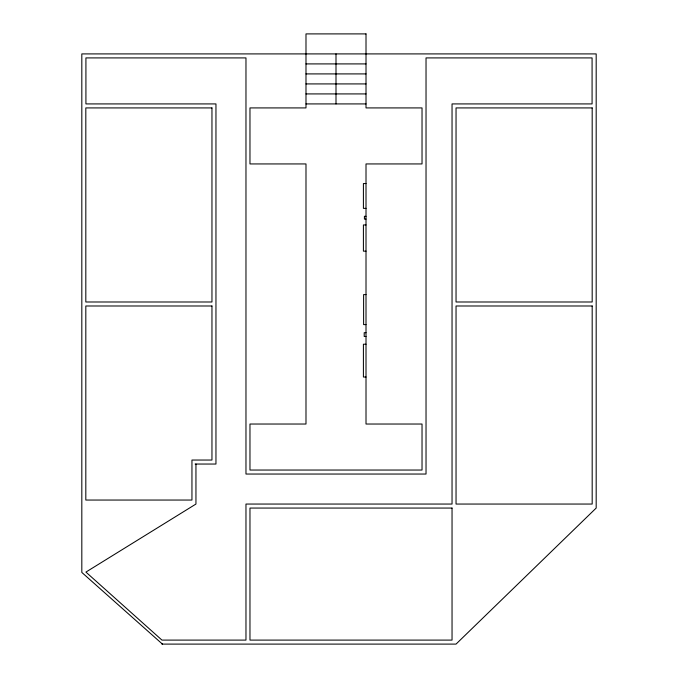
<?xml version="1.0" encoding="UTF-8"?>
<svg xmlns="http://www.w3.org/2000/svg" width="678" height="678" viewBox="0 0 678 678"><rect width="100%" height="100%" fill="white"/><g stroke="black" fill="none" stroke-linecap="round" stroke-linejoin="round"><path stroke-width="1.02" d="M305.99 63.91L366.01 63.91M305.99 73.91L366.01 73.91M305.99 83.919L366.01 83.919M305.99 93.92L366.01 93.92M305.99 103.92L366.01 103.92M366.01 183.552L363.408 183.552L363.408 208.366L366.01 208.366M366.01 216.307L364.408 216.307L364.408 219.104L366.01 219.104M366.01 224.952L363.408 224.952L363.408 251.157L366.01 251.157M366.01 294.599L363.611 294.599L363.611 324.609L366.01 324.609M366.01 332.686L364.205 332.686L364.205 336.483L366.01 336.483M366.01 344.212L363.408 344.212L363.408 377.027L366.01 377.027M195.111 464.04L215.96 464.04L215.96 103.92L85.92 103.92L85.92 57.91L245.97 57.91L245.97 474.041L426.03 474.041L426.03 57.91L592.08 57.91L592.08 103.92L452.04 103.92L452.04 504.051L245.97 504.051L245.97 640.1L161.94 640.1L85.92 572.079L195.95 504.051L195.95 464.04M162.44 644.1L81.818 572.435L81.818 53.909L596.182 53.909L596.182 508.059L456.04 644.1L161.94 644.1L161.94 643.659M336 53.909L336 103.92M366.01 33.9L305.99 33.9L305.99 107.921L249.97 107.921L249.97 163.94L305.99 163.94L305.99 424.03L249.97 424.03L249.97 470.04L422.03 470.04L422.03 424.03L366.01 424.03L366.01 163.94L422.03 163.94L422.03 107.921L366.01 107.921L366.01 33.9M211.96 107.921L85.818 107.921L85.818 301.99L211.96 301.99L211.96 107.921M592.182 107.921L456.04 107.921L456.04 301.99L592.182 301.99L592.182 107.921M211.96 305.99L85.818 305.99L85.818 500.05L191.95 500.05L191.95 460.04L211.96 460.04L211.96 305.99M592.182 305.99L456.04 305.99L456.04 504.051L592.182 504.051L592.182 305.99M452.04 508.059L249.97 508.059L249.97 640.1L452.04 640.1L452.04 508.059"/></g></svg>
